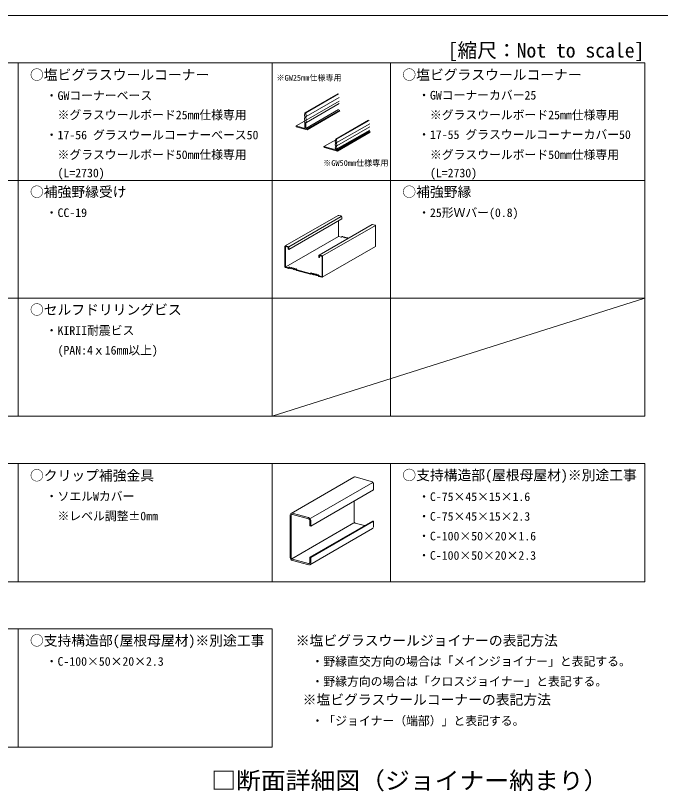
# Model space of a CAD drawing. Units: millimetres on the paper, enlarged 10 times. Extents: x -5334 to 1950, y -1347 to 20312.
# Drawn here: x -818 to 0, y 340 to 1325 of the extents above; entities that cross this region are included whole.
import ezdxf
from ezdxf.enums import TextEntityAlignment as Align

# ---------------------------------------------------------------- set-up
doc = ezdxf.new("R2010")
doc.units = ezdxf.units.MM
doc.header["$LTSCALE"] = 10
for name, color, linetype, lineweight in [('0-0_中心線', 3, 'Continuous', 18), ('0-1_吊り材', 7, 'Continuous', 18), ('0-2_野縁受け', 3, 'Continuous', 18), ('0-6_文字', 7, 'Continuous', 18), ('0-9_躯体他', 4, 'Continuous', 9), ('0-E_補助線', 3, 'Continuous', 18), ('F-3_野縁', 3, 'Continuous', 18), ('F-6_文字', 7, 'Continuous', 18)]:
    doc.layers.add(name, color=color, linetype=linetype, lineweight=lineweight)
doc.styles.add('ＭＳ ゴシック', font='')
doc.styles.get('ＭＳ ゴシック').set_extended_font_data('MS Gothic')

msp = doc.modelspace()

# ---------------------------------------------------------------- linework, layer by layer
at = {"layer": '0-0_中心線'}
for p, q in [((-411.86, 1168.04), (-412.55, 1164.23)), ((-412.55, 1164.23), (-411.86, 1164.04)), ((-411.86, 1164.04), (-412.55, 1160.23)), ((-411.86, 1168.04), (-411.16, 1167.85)), ((-411.16, 1167.85), (-410.47, 1163.67)), ((-411.16, 1163.85), (-410.47, 1159.67)), ((-411.16, 1163.85), (-410.47, 1163.67)), ((-427.16, 1158.54), (-411.86, 1154.44)), ((-426.32, 1157.36), (-409.77, 1152.92)), ((-412.55, 1160.23), (-411.86, 1160.04)), ((-411.86, 1160.04), (-412.55, 1156.23)), ((-412.55, 1156.23), (-411.86, 1156.04)), ((-411.86, 1154.44), (-411.86, 1156.04)), ((-411.16, 1159.85), (-410.47, 1155.67)), ((-411.16, 1159.85), (-410.47, 1159.67)), ((-411.16, 1154.25), (-409.77, 1153.88)), ((-409.77, 1152.92), (-409.77, 1153.88))]:
    msp.add_line(p, q, dxfattribs=at)
msp.add_lwpolyline([(-411.16, 1154.25), (-411.16, 1155.85), (-410.47, 1155.67)], dxfattribs=at)
for centre, radius, start, end in [((-426.04, 1158.54), 1.12, 180.00536, 182.15706), ((-426, 1158.54), 1.15, 182.15675, 184.26765), ((-425.97, 1158.54), 1.19, 184.26733, 186.34083), ((-425.94, 1158.55), 1.22, 186.34052, 188.38), ((-425.92, 1158.55), 1.24, 188.37968, 190.38851), ((-425.89, 1158.56), 1.27, 190.3882, 192.36971), ((-425.87, 1158.56), 1.29, 192.3694, 194.3269), ((-425.85, 1158.57), 1.31, 194.3266, 196.26335), ((-425.83, 1158.57), 1.33, 196.26305, 198.18229), ((-425.82, 1158.58), 1.35, 198.182, 200.08692), ((-425.8, 1158.58), 1.36, 200.08663, 201.98041), ((-425.8, 1158.58), 1.37, 201.98012, 203.8659), ((-425.79, 1158.59), 1.37, 203.86561, 205.74653), ((-425.79, 1158.59), 1.37, 205.74624, 207.6254), ((-425.79, 1158.59), 1.37, 207.62511, 209.50564), ((-425.8, 1158.58), 1.37, 209.50535, 211.39036), ((-425.8, 1158.58), 1.36, 211.39006, 213.28267), ((-425.81, 1158.57), 1.35, 213.28238, 215.18574), ((-425.82, 1158.56), 1.33, 215.18544, 217.10272), ((-425.84, 1158.55), 1.31, 217.10242, 219.03681), ((-425.85, 1158.54), 1.29, 219.0365, 220.99123), ((-425.87, 1158.53), 1.27, 220.99092, 222.96925), ((-425.89, 1158.51), 1.25, 222.96894, 224.97417), ((-425.91, 1158.49), 1.22, 224.97386, 227.00932), ((-425.93, 1158.47), 1.19, 227.009, 229.07807), ((-425.95, 1158.44), 1.16, 229.07775, 231.18379), ((-425.97, 1158.42), 1.12, 231.18347, 233.32988), ((-425.99, 1158.39), 1.09, 233.32957, 235.51974), ((-426.01, 1158.36), 1.06, 235.51943, 237.7567), ((-426.03, 1158.33), 1.02, 237.7564, 240.04407), ((-426.05, 1158.3), 0.988, 240.04377, 242.38502), ((-426.06, 1158.27), 0.953, 242.38474, 244.78261), ((-426.08, 1158.24), 0.919, 244.78236, 247.23967), ((-426.09, 1158.21), 0.885, 247.23945, 249.75879), ((-426.1, 1158.18), 0.852, 249.7586, 252.34217), ((-426.11, 1158.15), 0.82, 252.34203, 254.99164), ((-426.12, 1158.12), 0.79, 254.99154, 255)]:
    msp.add_arc(centre, radius, start, end, dxfattribs=at)
at = {"layer": '0-1_吊り材'}
for p, q in [((-476.08, 1032.47), (-408.86, 1071.28)), ((-471.69, 1031.51), (-405.01, 1070.01)), ((-471.69, 1028.21), (-404.47, 1067.01)), ((-408.49, 1064.69), (-408.49, 1044.68)), ((-408.3, 1071.34), (-405.43, 1070.57)), ((-404.47, 1069.21), (-404.47, 1067.01)), ((-365.83, 1059.75), (-433.05, 1020.94)), ((-428.66, 1019.98), (-361.77, 1058.6)), ((-362.4, 1059.04), (-365.27, 1059.81)), ((-361.44, 1031.83), (-361.44, 1057.68)), ((-475.48, 1006.01), (-408.49, 1044.68)), ((-404.86, 1043.71), (-408.49, 1044.68)), ((-400.89, 1043.74), (-400.17, 1043)), ((-400.17, 1043), (-399.45, 1043.36)), ((-399.45, 1043.36), (-398.97, 1043.23)), ((-398.97, 1043.23), (-398.26, 1042.49)), ((-398.26, 1042.49), (-397.54, 1042.85)), ((-476.47, 1006.39), (-476.47, 1031.69)), ((-475.71, 1031.7), (-475.71, 1005.87)), ((-475.71, 1031.7), (-472.45, 1030.83)), ((-475.71, 1031.7), (-472.45, 1030.83)), ((-475.71, 1031.7), (-475.71, 1005.87)), ((-475.51, 1032.53), (-472.65, 1031.76)), ((-472.45, 1028.41), (-472.45, 1030.83)), ((-471.69, 1028.21), (-472.45, 1028.41)), ((-471.69, 1028.21), (-472.17, 1028.33)), ((-471.69, 1030.41), (-471.69, 1028.21)), ((-429.05, 992.79), (-361.44, 1031.83)), ((-433.44, 1020.16), (-433.44, 1017.96)), ((-433.44, 1017.96), (-432.67, 1017.75)), ((-429.42, 1019.3), (-432.67, 1020.17)), ((-432.67, 1017.75), (-432.67, 1020.17)), ((-429.42, 1019.3), (-432.67, 1020.17)), ((-432.67, 1017.75), (-432.67, 1020.17)), ((-429.61, 1020.23), (-432.48, 1021)), ((-429.61, 1020.23), (-432.48, 1021)), ((-429.42, 1019.3), (-429.42, 993.47)), ((-429.42, 1019.3), (-429.42, 993.47)), ((-428.66, 993.58), (-428.66, 1018.88)), ((-428.66, 993.58), (-428.66, 1018.88)), ((-472.07, 1004.9), (-475.71, 1005.87)), ((-472.07, 1004.9), (-475.71, 1005.87)), ((-471.83, 1004.04), (-475.51, 1005.03)), ((-472.07, 1004.9), (-470.97, 1005.71)), ((-470.73, 1004.85), (-471.83, 1004.04)), ((-469.78, 1004.04), (-470.73, 1004.85)), ((-469.54, 1004.77), (-468.58, 1005.07)), ((-468.58, 1005.07), (-468.1, 1004.94)), ((-468.1, 1004.94), (-467.39, 1004.19)), ((-467.63, 1003.47), (-468.34, 1004.21)), ((-467.15, 1003.34), (-467.63, 1003.47)), ((-467.39, 1004.19), (-466.67, 1004.55)), ((-466.43, 1003.7), (-467.15, 1003.34)), ((-466.67, 1004.55), (-466.19, 1004.42)), ((-465.71, 1002.95), (-466.43, 1003.7)), ((-465.23, 1002.83), (-465.71, 1002.95)), ((-464.52, 1003.18), (-465.23, 1002.83)), ((-464.76, 1004.04), (-464.28, 1003.91)), ((-463.8, 1002.44), (-464.52, 1003.18)), ((-464.28, 1003.91), (-463.56, 1003.17)), ((-463.32, 1002.31), (-463.8, 1002.44)), ((-463.56, 1003.17), (-462.84, 1003.53)), ((-444.1, 996.61), (-461.51, 1001.28)), ((-444.34, 997.47), (-461.27, 1002.01)), ((-444.34, 997.47), (-461.27, 1002.01)), ((-444.34, 997.47), (-443.24, 998.28)), ((-443, 997.42), (-444.1, 996.61)), ((-442.05, 996.61), (-443, 997.42)), ((-441.57, 996.48), (-442.05, 996.61)), ((-440.61, 996.78), (-441.57, 996.48)), ((-439.89, 996.04), (-440.61, 996.78)), ((-439.42, 995.91), (-439.89, 996.04)), ((-438.7, 996.27), (-439.42, 995.91)), ((-438.94, 997.12), (-438.46, 996.99)), ((-437.98, 995.52), (-438.7, 996.27)), ((-438.46, 996.99), (-437.74, 996.25)), ((-437.5, 995.4), (-437.98, 995.52)), ((-437.74, 996.25), (-437.02, 996.61)), ((-436.79, 995.75), (-437.5, 995.4)), ((-437.02, 996.61), (-436.55, 996.48)), ((-435.83, 994.95), (-436.79, 995.75)), ((-436.55, 996.48), (-435.59, 995.68)), ((-435.59, 995.68), (-434.63, 995.97)), ((-433.3, 993.72), (-434.4, 995.11)), ((-429.62, 992.73), (-433.3, 993.72)), ((-429.42, 993.47), (-433.06, 994.45)), ((-429.42, 993.47), (-433.06, 994.45))]:
    msp.add_line(p, q, dxfattribs=at)
for points in [[(-408.3, 1071.34), (-408.46, 1071.37), (-408.63, 1071.36), (-408.78, 1071.32), (-408.86, 1071.28)], [(-404.47, 1069.21), (-404.49, 1069.41), (-404.53, 1069.6), (-404.6, 1069.8), (-404.7, 1069.98), (-404.82, 1070.15), (-404.95, 1070.29), (-405.1, 1070.42), (-405.26, 1070.51), (-405.43, 1070.57)], [(-365.27, 1059.81), (-365.43, 1059.84), (-365.59, 1059.83), (-365.74, 1059.79), (-365.83, 1059.75)], [(-361.44, 1057.68), (-361.46, 1057.88), (-361.5, 1058.07), (-361.57, 1058.27), (-361.67, 1058.45), (-361.78, 1058.62), (-361.92, 1058.76), (-362.07, 1058.88), (-362.23, 1058.98), (-362.4, 1059.04)], [(-404.86, 1043.71), (-403.76, 1044.51), (-403.28, 1044.38), (-402.32, 1043.58), (-401.37, 1043.87), (-400.89, 1043.74)], [(-397.54, 1042.85), (-397.06, 1042.72), (-396.44, 1042.07)], [(-475.51, 1032.53), (-475.68, 1032.56), (-475.84, 1032.55), (-475.99, 1032.51), (-476.13, 1032.44), (-476.25, 1032.33), (-476.34, 1032.2), (-476.41, 1032.05), (-476.46, 1031.87), (-476.47, 1031.69)], [(-471.69, 1030.41), (-471.7, 1030.6), (-471.75, 1030.8), (-471.82, 1030.99), (-471.91, 1031.17), (-472.03, 1031.34), (-472.17, 1031.49), (-472.32, 1031.61), (-472.48, 1031.7), (-472.65, 1031.76)], [(-471.69, 1028.21), (-472.45, 1028.41), (-472.45, 1030.83)], [(-432.48, 1021), (-432.65, 1021.03), (-432.81, 1021.02), (-432.96, 1020.98), (-433.1, 1020.91), (-433.22, 1020.8), (-433.31, 1020.67), (-433.38, 1020.52), (-433.42, 1020.34), (-433.44, 1020.16)], [(-432.48, 1021), (-432.65, 1021.03), (-432.81, 1021.02), (-432.96, 1020.98), (-433.1, 1020.91), (-433.22, 1020.8), (-433.31, 1020.67), (-433.38, 1020.52), (-433.42, 1020.34), (-433.44, 1020.16)], [(-433.44, 1020.16), (-433.44, 1017.96), (-432.67, 1017.75)], [(-428.66, 1018.88), (-428.67, 1019.07), (-428.72, 1019.27), (-428.79, 1019.46), (-428.88, 1019.64), (-429, 1019.81), (-429.14, 1019.96), (-429.29, 1020.08), (-429.45, 1020.17), (-429.61, 1020.23)], [(-428.66, 1018.88), (-428.67, 1019.07), (-428.72, 1019.27), (-428.79, 1019.46), (-428.88, 1019.64), (-429, 1019.81), (-429.14, 1019.96), (-429.29, 1020.08), (-429.45, 1020.17), (-429.61, 1020.23)], [(-476.47, 1006.39), (-476.46, 1006.19), (-476.41, 1006), (-476.34, 1005.8), (-476.25, 1005.62), (-476.13, 1005.45), (-475.99, 1005.31), (-475.84, 1005.18), (-475.68, 1005.09), (-475.51, 1005.03)], [(-472.07, 1004.9), (-470.97, 1005.71), (-470.49, 1005.58), (-469.54, 1004.77), (-468.58, 1005.07), (-468.1, 1004.94), (-467.39, 1004.19), (-466.67, 1004.55), (-466.19, 1004.42), (-465.47, 1003.68), (-464.76, 1004.04), (-464.28, 1003.91), (-463.56, 1003.17), (-462.84, 1003.53), (-462.37, 1003.4), (-461.27, 1002.01)], [(-470.97, 1005.71), (-470.49, 1005.58), (-469.54, 1004.77)], [(-468.34, 1004.21), (-469.3, 1003.92), (-469.78, 1004.04)], [(-466.19, 1004.42), (-465.47, 1003.68), (-464.76, 1004.04)], [(-461.51, 1001.28), (-462.6, 1002.67), (-463.32, 1002.31)], [(-462.84, 1003.53), (-462.37, 1003.4), (-461.27, 1002.01)], [(-444.34, 997.47), (-443.24, 998.28), (-442.76, 998.15), (-441.81, 997.34), (-440.85, 997.63), (-440.37, 997.51), (-439.65, 996.76), (-438.94, 997.12), (-438.46, 996.99), (-437.74, 996.25), (-437.02, 996.61), (-436.55, 996.48), (-435.59, 995.68), (-434.63, 995.97), (-434.16, 995.84), (-433.06, 994.45)], [(-443.24, 998.28), (-442.76, 998.15), (-441.81, 997.34), (-440.85, 997.63)], [(-440.85, 997.63), (-440.37, 997.51), (-439.65, 996.76), (-438.94, 997.12)], [(-434.4, 995.11), (-435.35, 994.82), (-435.83, 994.95)], [(-434.63, 995.97), (-434.16, 995.84), (-433.06, 994.45)], [(-429.61, 992.73), (-429.45, 992.7), (-429.29, 992.71), (-429.14, 992.75), (-429, 992.82), (-428.88, 992.93), (-428.79, 993.06), (-428.72, 993.21), (-428.67, 993.39), (-428.66, 993.58)], [(-429.61, 992.73), (-429.45, 992.7), (-429.29, 992.71), (-429.14, 992.75), (-429, 992.82), (-428.88, 992.93), (-428.79, 993.06), (-428.72, 993.21), (-428.67, 993.39), (-428.66, 993.58)]]:
    msp.add_lwpolyline(points, dxfattribs=at)
at = {"layer": '0-2_野縁受け'}
for p, q in [((-451.04, 1201.64), (-409.47, 1225.64)), ((-450.11, 1201.39), (-408.54, 1225.39)), ((-449.38, 1196.99), (-407.81, 1220.99)), ((-449.38, 1192.2), (-407.81, 1216.2)), ((-449.22, 1189.16), (-407.65, 1213.16)), ((-451.04, 1201.64), (-451.77, 1197.63)), ((-451.04, 1201.64), (-450.11, 1201.39)), ((-450.11, 1181.56), (-408.54, 1205.56)), ((-448.25, 1181.06), (-406.68, 1205.06)), ((-448.25, 1180.1), (-406.68, 1204.1)), ((-451.04, 1192.04), (-451.92, 1189.88)), ((-451.77, 1197.63), (-451.04, 1196.84)), ((-451.04, 1196.84), (-451.77, 1192.84)), ((-451.77, 1192.84), (-451.04, 1192.04)), ((-450.11, 1201.39), (-449.38, 1196.99)), ((-450.11, 1196.59), (-449.38, 1196.99)), ((-450.11, 1196.59), (-449.38, 1192.2)), ((-450.11, 1191.79), (-449.38, 1192.2)), ((-450.11, 1191.79), (-449.22, 1189.16)), ((-462.16, 1184.79), (-451.48, 1190.95)), ((-451.04, 1181.8), (-462.16, 1184.79)), ((-462.16, 1184.79), (-462.16, 1183.83)), ((-462.16, 1183.83), (-448.25, 1180.1)), ((-451.04, 1189.64), (-451.92, 1189.88)), ((-451.04, 1189.64), (-451.04, 1181.8)), ((-450.11, 1189.39), (-450.11, 1181.56)), ((-449.22, 1189.16), (-450.11, 1189.39)), ((-448.25, 1181.06), (-450.11, 1181.56)), ((-448.25, 1181.06), (-448.25, 1180.1))]:
    msp.add_line(p, q, dxfattribs=at)
at = {"layer": '0-9_躯体他'}
for p, q in [((-389.06, 739.04), (-468.66, 693.08)), ((-387.56, 739.27), (-366.89, 733.73)), ((-443.61, 686.82), (-364.92, 732.26)), ((-364.11, 729.79), (-364.11, 722.99)), ((-443.71, 677.03), (-364.11, 722.99)), ((-388.8, 708.73), (-388.8, 682.8)), ((-469.79, 691.05), (-469.79, 637.22)), ((-468.4, 690.56), (-468.4, 636.84)), ((-467.16, 693.31), (-446.5, 687.77)), ((-467.09, 691.69), (-446.5, 686.17)), ((-388.93, 681.14), (-467.93, 635.52)), ((-445.1, 684.2), (-445.1, 677.4)), ((-443.71, 683.83), (-443.71, 677.03)), ((-443.71, 637.03), (-364.11, 682.99)), ((-387.41, 680.83), (-375.44, 677.62)), ((-364.11, 682.99), (-364.11, 675.91)), ((-445.1, 677.4), (-443.71, 677.03)), ((-365.24, 673.92), (-444.84, 627.96)), ((-467.01, 634.87), (-446.42, 629.35)), ((-467.01, 633.27), (-446.35, 627.73)), ((-445.1, 637.4), (-443.71, 637.03)), ((-445.1, 637.4), (-445.1, 630.46)), ((-443.71, 637.03), (-443.71, 629.95))]:
    msp.add_line(p, q, dxfattribs=at)
msp.add_lwpolyline([(-445.1, 637.4), (-365.5, 683.36), (-364.11, 682.99)], dxfattribs=at)
for centre, radius, start, end in [((-388.02, 737.24), 2.08, 77.13542, 120), ((-388.02, 737.24), 2.08, 72.86452, 72.86458), ((-368.3, 729.79), 4.19, 0.01761, 70.35704), ((-467.11, 690.93), 2.68, 134.07533, 177.51448), ((-467.62, 691.28), 2.08, 77.13542, 130.66939), ((-467.06, 690.5), 1.34, 134.07533, 177.51448), ((-467.32, 690.68), 1.04, 72.86452, 130.66939), ((-467.62, 691.28), 2.08, 72.86452, 72.86458), ((-447.2, 684.2), 2.1, 0.01761, 70.35704), ((-447.9, 683.83), 4.19, 0.01761, 70.35704), ((-386.7, 682.8), 2.1, 180.01761, 250.35704), ((-366.28, 675.71), 2.07, 300, 310.75941), ((-366.74, 676.05), 2.63, 313.58813, 357.02736), ((-465.6, 637.22), 4.19, 180.01761, 250.35704), ((-466.31, 636.84), 2.1, 180.01761, 250.35704), ((-446.42, 630.53), 1.32, 313.58813, 357.02736), ((-446.19, 630.36), 1.04, 257.04631, 310.75941), ((-445.88, 629.75), 2.07, 257.04634, 310.75941), ((-446.34, 630.09), 2.63, 313.58813, 357.02736)]:
    msp.add_arc(centre, radius, start, end, dxfattribs=at)
at = {"layer": '0-E_補助線'}
for p, q in [((-411.86, 1168.04), (-370.29, 1192.04)), ((-411.16, 1167.85), (-369.59, 1191.85)), ((-410.47, 1163.67), (-368.9, 1187.67)), ((-410.47, 1159.67), (-368.9, 1183.67)), ((-411.16, 1154.25), (-369.59, 1178.25)), ((-410.47, 1155.67), (-368.9, 1179.67)), ((-409.77, 1153.88), (-368.2, 1177.88)), ((-409.77, 1152.92), (-368.2, 1176.92)), ((-427.16, 1158.54), (-411.99, 1167.3))]:
    msp.add_line(p, q, dxfattribs=at)
at = {"layer": 'F-3_野縁'}
for p, q in [((-1950, 1325), (1950, 1325)), ((-1910, 1265), (-20, 1265)), ((-492.5, 1265), (-492.5, 816.37)), ((-20, 1265), (-20, 816.37)), ((-1910, 1115.46), (-20, 1115.46)), ((-1910, 966.37), (-20, 966.37)), ((-20, 966.37), (-492.5, 816.37)), ((-1910, 816.37), (-20, 816.37)), ((-1437.5, 756.37), (-20, 756.37)), ((-492.5, 756.37), (-492.5, 606.37)), ((-20, 756.37), (-20, 606.37)), ((-1437.5, 606.37), (-20, 606.37)), ((-1437.5, 546.37), (-492.5, 546.37)), ((-492.5, 546.37), (-492.5, 396.37)), ((-965, 396.37), (-492.5, 396.37))]:
    msp.add_line(p, q, dxfattribs=at)
at = {"layer": 'F-3_野縁', "color": 4, "lineweight": 9}
for p, q in [((-815, 1265), (-815, 816.37)), ((-342.5, 1265), (-342.5, 816.37)), ((-815, 756.37), (-815, 606.37)), ((-342.5, 756.37), (-342.5, 606.37)), ((-815, 546.37), (-815, 396.37))]:
    msp.add_line(p, q, dxfattribs=at)

# ---------------------------------------------------------------- texts
at = {"layer": '0-6_文字', "style": 'ＭＳ ゴシック'}
for s, height, p in [('○塩ビグラスウールコーナー', 12.83, (-800, 1239.54)), ('○塩ビグラスウールコーナー', 12.83, (-327.5, 1239.54)), ('※GW25mm仕様専用', 7.331, (-487.2, 1240.1)), ('・GWコーナーベース', 11, (-780, 1214.54)), ('・GWコーナーカバー25', 11, (-307.5, 1215)), ('\u3000※グラスウールボード25mm仕様専用', 11, (-780, 1190)), ('\u3000※グラスウールボード25mm仕様専用', 11, (-307.5, 1190)), ('・17-56 グラスウールコーナーべース50', 11, (-780, 1164.54)), ('・17-55 グラスウールコーナーカバー50', 11, (-307.5, 1165)), ('\u3000※グラスウールボード50mm仕様専用', 11, (-780, 1139.54)), ('\u3000※グラスウールボード50mm仕様専用', 11, (-307.5, 1139.54)), ('※GW50mm仕様専用', 7.331, (-427.9, 1131.97)), ('\u3000(L=2730)', 11, (-780, 1116.37)), ('\u3000(L=2730)', 11, (-307.5, 1116.37)), ('○補強野縁受け', 12.83, (-800, 1090.92)), ('○補強野縁', 12.83, (-327.5, 1090.92)), ('・CC-19', 11, (-780, 1065.92)), ('・25形Ｗバー(0.8)', 11, (-307.5, 1065.92)), ('○セルフドリリングビス', 12.83, (-800, 941.37)), ('・KIRII耐震ビス', 11, (-780, 916.37)), ('\u3000(PAN:4ｘ16mm以上)', 11, (-780, 891.37)), ('○クリップ補強金具', 12.83, (-800, 730.92)), ('○支持構造部(屋根母屋材)※別途工事', 12.83, (-327.5, 731.37)), ('・ソエルWカバー', 11, (-780, 705.92)), ('・C-75×45×15×1.6', 11, (-307.5, 705.46)), ('\u3000※レベル調整±0mm', 11, (-780, 680.92)), ('・C-75×45×15×2.3', 11, (-307.5, 680.46)), ('・C-100×50×20×1.6', 11, (-307.5, 655.46)), ('・C-100×50×20×2.3', 11, (-307.5, 630.92)), ('○支持構造部(屋根母屋材)※別途工事', 12.83, (-800, 521.37)), ('※塩ビグラスウールジョイナーの表記方法', 12.83, (-462.73, 521.37)), ('・野縁直交方向の場合は「メインジョイナー」と表記する。', 11, (-442.73, 496.37)), ('・C-100×50×20×2.3', 11, (-780, 496.37)), ('・野縁方向の場合は「クロスジョイナー」と表記する。', 11, (-442.73, 470.92)), ('※塩ビグラスウールコーナーの表記方法', 12.83, (-453.98, 446.37)), ('・「ジョイナー（端部）」と表記する。', 11, (-442.73, 420.92))]:
    msp.add_text(s, height=height, dxfattribs=at).set_placement(p, align=Align.BOTTOM_LEFT)
at = {"layer": 'F-3_野縁', "color": 7, "style": 'ＭＳ ゴシック', "width": 1.05}
msp.add_text('□断面詳細図（ジョイナー納まり）', height=21.99, dxfattribs=at).set_placement((-570, 336.37), align=Align.BOTTOM_LEFT)
msp.add_text('□断面詳細図（ジョイナー納まり）', height=21.99, dxfattribs=at).set_placement((-570, 336.37), align=Align.BOTTOM_LEFT)
at = {"layer": 'F-6_文字', "style": 'ＭＳ ゴシック'}
msp.add_text('[縮尺：Not to scale]', height=18.33, dxfattribs=at).set_placement((-270, 1266.12), align=Align.BOTTOM_LEFT)

doc.saveas('drawing.dxf')
